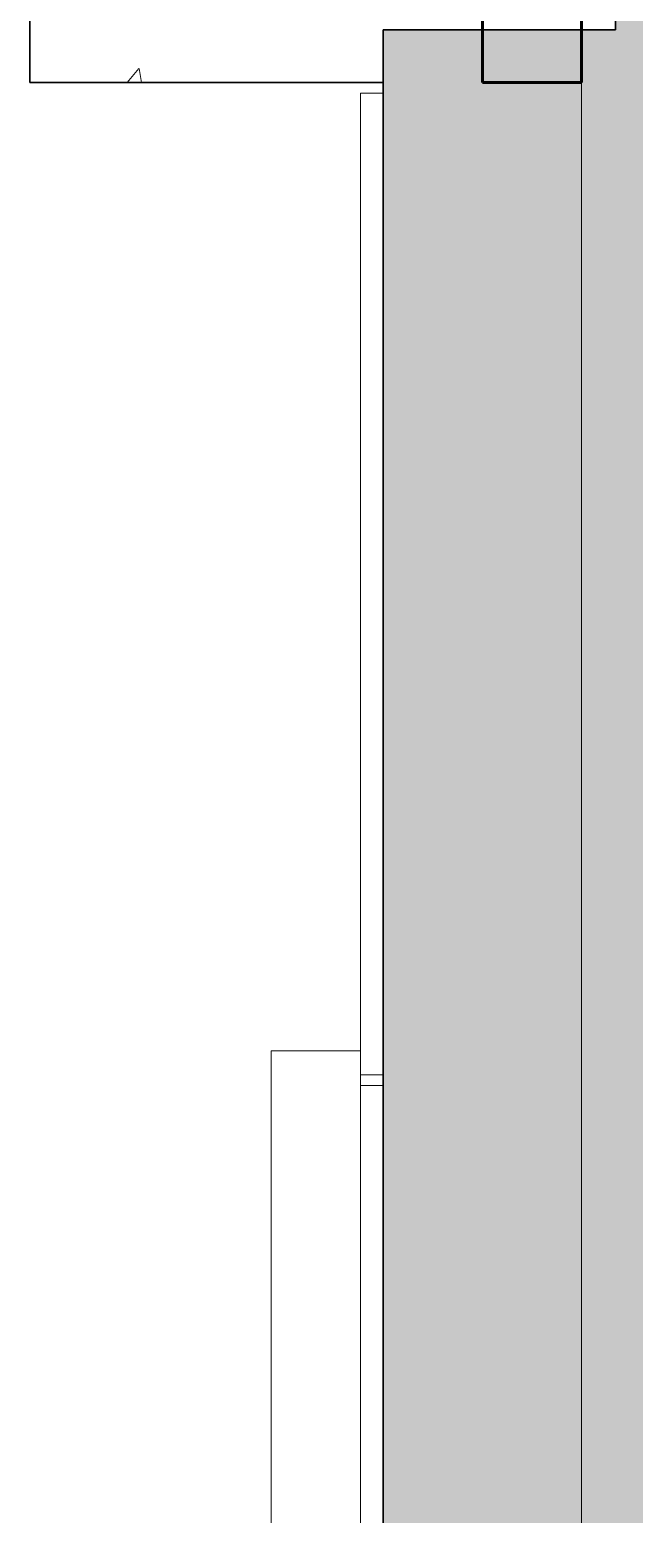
# Model space of a CAD drawing. Header units: millimetres. Extents: x 155927 to 326028, y -36033 to 97293.
# Drawn here: x 155927 to 156840, y 11401 to 13646 of the extents above; entities that cross this region are included whole.
import ezdxf

# ---------------------------------------------------------------- set-up
doc = ezdxf.new("R2010")
doc.units = ezdxf.units.MM
doc.header["$MEASUREMENT"] = 0
for name, color, linetype, lineweight in [('A-GLAZ', 7, 'CONTINUOUS', 9), ('A-GLAZ-CURT', 7, 'CONTINUOUS', 9), ('A-WALL', 7, 'CONTINUOUS', 9), ('A-WALL-PATT', 7, 'CONTINUOUS', 9), ('I-WALL', 7, 'CONTINUOUS', 9), ('Q-SPCQ', 8, 'CONTINUOUS', 9), ('S-COLS-SYMB', 7, 'CONTINUOUS', 70)]:
    doc.layers.add(name, color=color, linetype=linetype, lineweight=lineweight)

msp = doc.modelspace()

# ---------------------------------------------------------------- hatches: boundary and pattern name
at = {"layer": 'A-WALL-PATT'}
h = msp.add_hatch(color=256, dxfattribs=at)
h.paths.add_polyline_path([(156760.8, 9267.6), (156760.8, 13645.6), (156460.8, 13645.6), (156460.8, 9267.6)], flags=0)
h.paths.add_polyline_path([(156760.8, 14969.6), (156760.8, 16290.6), (156460.8, 16290.6), (156460.8, 14969.6), (156756.4, 14969.6)], flags=0)
h.paths.add_polyline_path([(156760.8, 25449.6), (156760.8, 26790.6), (156460.8, 26790.6), (156460.8, 25449.6)], flags=0)
h.paths.add_polyline_path([(156760.8, 28449.6), (156760.8, 34497.6), (156460.8, 34497.6), (156460.8, 28449.6)], flags=0)
h = msp.add_hatch(color=256, dxfattribs=at)
h.paths.add_polyline_path([(156862.8, 9267.6), (156862.8, 13665.6), (156812, 13665.6), (156811.8, 13645.6), (156760.8, 13645.6), (156760.8, 9267.6)], flags=0)
h.paths.add_polyline_path([(156812, 14949.6), (156862.8, 14949.6), (156862.8, 16290.6), (156760.8, 16290.6), (156760.8, 14969.6), (156811.8, 14969.6)], flags=0)
h.paths.add_polyline_path([(156760.8, 25449.6), (156862.8, 25449.6), (156862.8, 26532.6), (156760.8, 26532.6), (156760.8, 26195.7)], flags=0)

# ---------------------------------------------------------------- linework, layer by layer
at = {"layer": 'A-GLAZ', "lineweight": 30}
for p, q in [((155926.8, 13665.6), (155926.8, 13565.6)), ((156811.8, 13645.6), (156812, 13665.6)), ((156460.8, 13565.6), (156460.8, 13645.6)), ((156460.8, 13645.6), (156811.8, 13645.6)), ((155926.8, 13565.6), (156460.8, 13565.6))]:
    msp.add_line(p, q, dxfattribs=at)
at = {"layer": 'A-GLAZ', "linetype": 'Continuous'}
for p, q in [((156074, 13565.6), (156091.8, 13586.8)), ((156095.9, 13565.6), (156092, 13586.7))]:
    msp.add_line(p, q, dxfattribs=at)
at = {"layer": 'A-GLAZ-CURT', "lineweight": 20}
for p, q in [((156426.8, 13549.6), (156426.8, 12102.1)), ((156460.8, 13549.6), (156426.8, 13549.6)), ((156460.8, 12065.6), (156460.8, 13549.6)), ((156426.8, 12065.6), (156460.8, 12065.6)), ((156460.8, 12049.6), (156426.8, 12049.6)), ((156460.8, 8969.6), (156460.8, 12049.6))]:
    msp.add_line(p, q, dxfattribs=at)
at = {"layer": 'A-WALL'}
msp.add_line((156760.8, 9267.6), (156760.8, 13645.6), dxfattribs=at)
at = {"layer": 'A-WALL', "lineweight": 30}
msp.add_line((156460.8, 13565.6), (156460.8, 9267.6), dxfattribs=at)
at = {"layer": 'I-WALL'}
msp.add_line((156760.8, 13645.6), (156760.8, 9267.6), dxfattribs=at)
at = {"layer": 'Q-SPCQ'}
for p, q in [((156291.8, 10513.1), (156291.8, 12102.1)), ((156426.8, 12102.1), (156291.8, 12102.1)), ((156426.8, 12102.1), (156426.8, 10513.1))]:
    msp.add_line(p, q, dxfattribs=at)
at = {"layer": 'S-COLS-SYMB', "lineweight": 60}
for p, q in [((156610.8, 13665.6), (156610.8, 13565.6)), ((156760.8, 13665.6), (156760.8, 13565.6)), ((156610.8, 13565.6), (156760.8, 13565.6))]:
    msp.add_line(p, q, dxfattribs=at)

doc.saveas('drawing.dxf')
